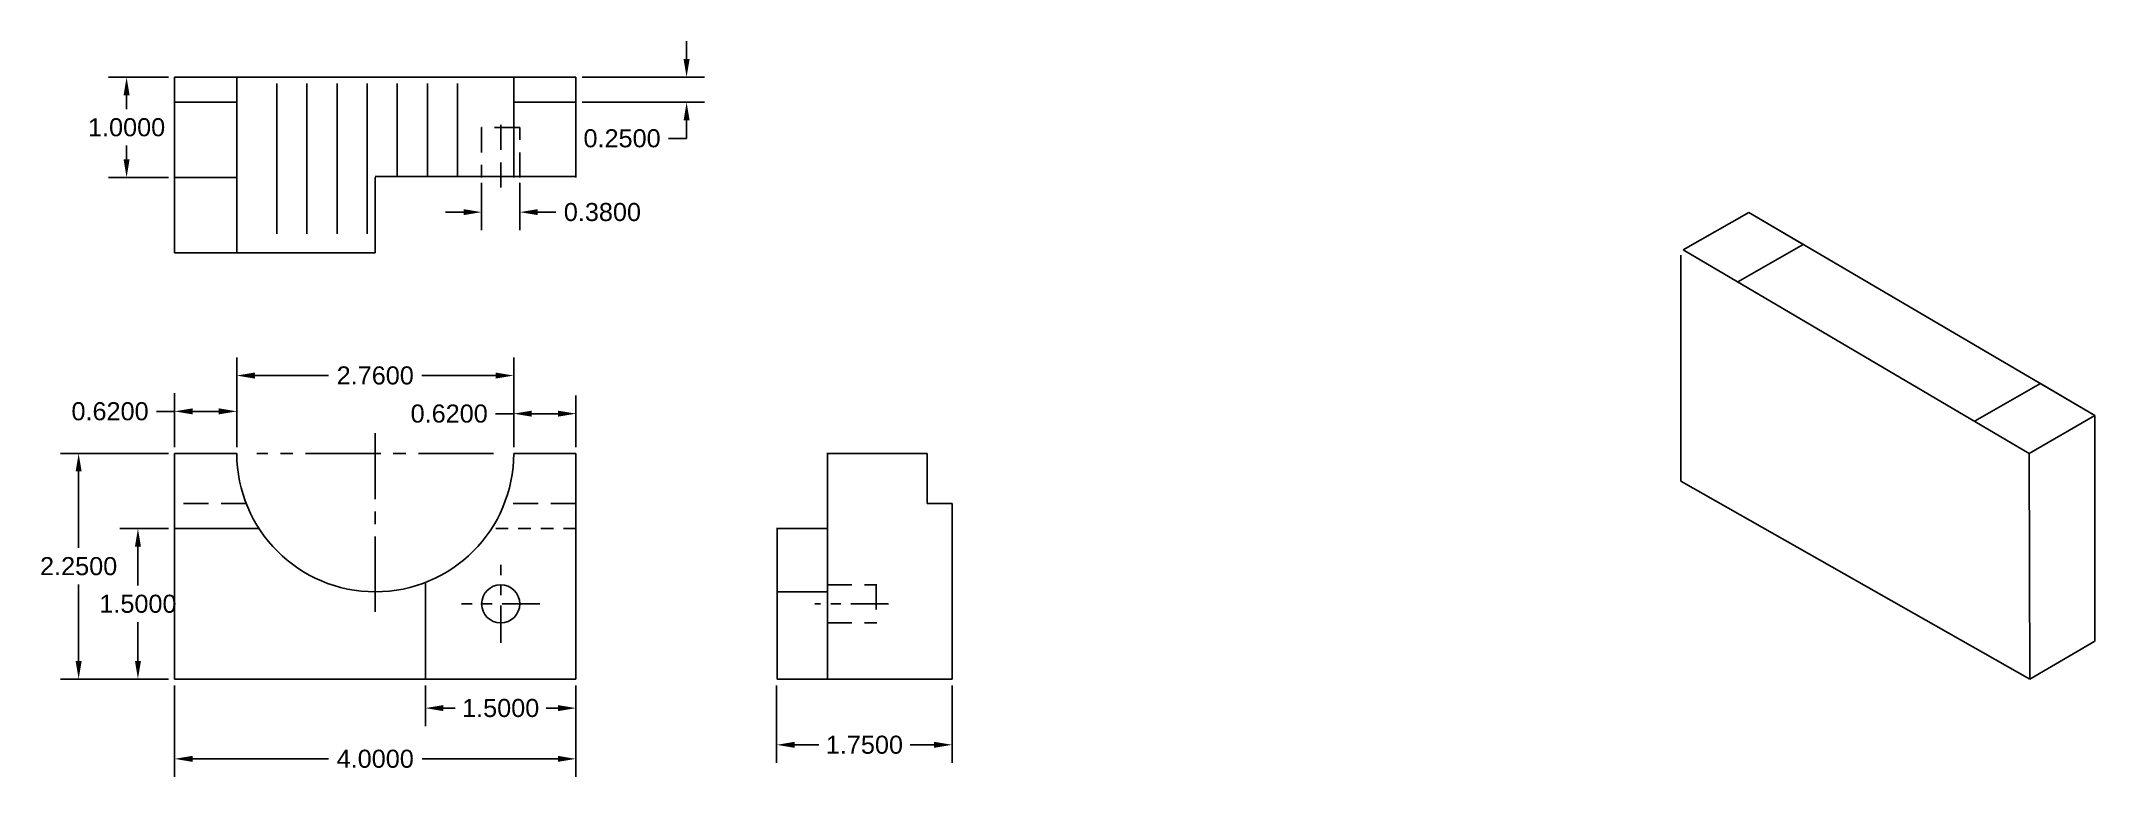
# Model space of a CAD drawing. Header units: inches. Extents: x 13.8 to 34.2, y 5 to 12.3.
import ezdxf

# ---------------------------------------------------------------- set-up
doc = ezdxf.new("R2010")
doc.units = ezdxf.units.IN
doc.header["$MEASUREMENT"] = 0
doc.linetypes.add('CENTER2', pattern=[1.125, 0.75, -0.125, 0.125, -0.125])
doc.linetypes.add('DASHED2', pattern=[0.375, 0.25, -0.125])
doc.styles.get("Standard").update_dxf_attribs({"font": 'arial.ttf'})
doc.dimstyles.get("Standard").update_dxf_attribs({"dimtxt": 0.18, "dimasz": 0.18, "dimexe": 0.18, "dimexo": 0.0625, "dimgap": 0.09, "dimtad": 0, "dimtih": 1, "dimtoh": 1, "dimdec": 4, "dimzin": 0, "dimdsep": 46, "dimtxsty": 'Standard', "dimcen": 0.09, "dimadec": 0, "dimazin": 0, "dimtfac": 1, "dimtdec": 4, "dimtofl": 0, "dimtmove": 0, "dimatfit": 3, "dimfxl": 1, "dimtolj": 1, "dimtzin": 0, "dimarcsym": 0})

# ---------------------------------------------------------------- blocks, each defined once
blk = doc.blocks.new('*D1')
at = {"color": 0, "lineweight": -2, "transparency": 16777216}
for p, q in [((17.606, 5.891), (17.606, 5.484)), ((19.106, 5.891), (19.106, 5.484)), ((17.786, 5.664), (17.901, 5.664)), ((18.926, 5.664), (18.811, 5.664))]:
    blk.add_line(p, q, dxfattribs=at)
at = {"color": 0, "transparency": 16777216}
for points in [[(17.786, 5.694), (17.786, 5.634), (17.606, 5.664)], [(18.926, 5.694), (18.926, 5.634), (19.106, 5.664)]]:
    blk.add_solid(points, dxfattribs=at)
at = {"layer": 'Defpoints', "color": 0, "transparency": 16777216}
for p in [(17.606, 5.953), (19.106, 5.953), (17.606, 5.664)]:
    blk.add_point(p, dxfattribs=at)
at = {"color": 0, "transparency": 16777216, "insert": (18.356, 5.664), "char_height": 0.18, "attachment_point": 5}
blk.add_mtext('\\A1;1.5000', dxfattribs=at)
blk = doc.blocks.new('*D2')
at = {"color": 0, "lineweight": -2, "transparency": 16777216}
for p, q in [((15.106, 5.891), (15.106, 4.978)), ((19.106, 5.891), (19.106, 4.978)), ((15.286, 5.158), (16.639, 5.158)), ((18.926, 5.158), (17.573, 5.158))]:
    blk.add_line(p, q, dxfattribs=at)
at = {"color": 0, "transparency": 16777216}
for points in [[(15.286, 5.188), (15.286, 5.128), (15.106, 5.158)], [(18.926, 5.188), (18.926, 5.128), (19.106, 5.158)]]:
    blk.add_solid(points, dxfattribs=at)
at = {"layer": 'Defpoints', "color": 0, "transparency": 16777216}
for p in [(15.106, 5.953), (19.106, 5.953), (15.106, 5.158)]:
    blk.add_point(p, dxfattribs=at)
at = {"color": 0, "transparency": 16777216, "insert": (17.106, 5.158), "char_height": 0.18, "attachment_point": 5}
blk.add_mtext('\\A1;4.0000', dxfattribs=at)
blk = doc.blocks.new('*D3')
at = {"color": 0, "lineweight": -2, "transparency": 16777216}
for p, q in [((20.209, 12.133), (20.209, 12.313)), ((19.169, 11.953), (20.389, 11.953)), ((19.169, 11.703), (20.389, 11.703)), ((20.209, 11.523), (20.209, 11.343)), ((20.209, 11.343), (20.029, 11.343))]:
    blk.add_line(p, q, dxfattribs=at)
at = {"color": 0, "transparency": 16777216}
for points in [[(20.179, 12.133), (20.239, 12.133), (20.209, 11.953)], [(20.179, 11.523), (20.239, 11.523), (20.209, 11.703)]]:
    blk.add_solid(points, dxfattribs=at)
at = {"layer": 'Defpoints', "color": 0, "transparency": 16777216}
for p in [(19.106, 11.953), (19.106, 11.703), (20.209, 11.703)]:
    blk.add_point(p, dxfattribs=at)
at = {"color": 0, "transparency": 16777216, "insert": (19.566, 11.343), "char_height": 0.18, "attachment_point": 5}
blk.add_mtext('\\A1;0.2500', dxfattribs=at)
blk = doc.blocks.new('*D4')
at = {"color": 0, "lineweight": -2, "transparency": 16777216}
for p, q in [((15.044, 11.953), (14.448, 11.953)), ((14.628, 11.773), (14.628, 11.635)), ((14.628, 11.133), (14.628, 11.271)), ((15.044, 10.953), (14.448, 10.953))]:
    blk.add_line(p, q, dxfattribs=at)
at = {"color": 0, "transparency": 16777216}
for points in [[(14.598, 11.773), (14.658, 11.773), (14.628, 11.953)], [(14.598, 11.133), (14.658, 11.133), (14.628, 10.953)]]:
    blk.add_solid(points, dxfattribs=at)
at = {"layer": 'Defpoints', "color": 0, "transparency": 16777216}
for p in [(15.106, 11.953), (14.628, 10.953), (15.106, 10.953)]:
    blk.add_point(p, dxfattribs=at)
at = {"color": 0, "transparency": 16777216, "insert": (14.628, 11.453), "char_height": 0.18, "attachment_point": 5}
blk.add_mtext('\\A1;1.0000', dxfattribs=at)
blk = doc.blocks.new('*D6')
at = {"color": 0, "lineweight": -2, "transparency": 16777216}
for p, q in [((15.044, 8.203), (13.97, 8.203)), ((14.15, 8.023), (14.15, 7.26)), ((14.15, 6.133), (14.15, 6.896)), ((15.044, 5.953), (13.97, 5.953))]:
    blk.add_line(p, q, dxfattribs=at)
at = {"color": 0, "transparency": 16777216}
for points in [[(14.12, 8.023), (14.18, 8.023), (14.15, 8.203)], [(14.12, 6.133), (14.18, 6.133), (14.15, 5.953)]]:
    blk.add_solid(points, dxfattribs=at)
at = {"layer": 'Defpoints', "color": 0, "transparency": 16777216}
for p in [(15.106, 8.203), (14.15, 5.953), (15.106, 5.953)]:
    blk.add_point(p, dxfattribs=at)
at = {"color": 0, "transparency": 16777216, "insert": (14.15, 7.078), "char_height": 0.18, "attachment_point": 5}
blk.add_mtext('\\A1;2.2500', dxfattribs=at)
blk = doc.blocks.new('*D7')
at = {"color": 0, "lineweight": -2, "transparency": 16777216}
for p, q in [((18.166, 10.901), (18.166, 10.428)), ((18.546, 10.901), (18.546, 10.428)), ((17.986, 10.608), (17.806, 10.608)), ((18.726, 10.608), (18.906, 10.608))]:
    blk.add_line(p, q, dxfattribs=at)
at = {"color": 0, "transparency": 16777216}
for points in [[(17.986, 10.638), (17.986, 10.578), (18.166, 10.608)], [(18.726, 10.638), (18.726, 10.578), (18.546, 10.608)]]:
    blk.add_solid(points, dxfattribs=at)
at = {"layer": 'Defpoints', "color": 0, "transparency": 16777216}
for p in [(18.166, 10.963), (18.546, 10.963), (18.546, 10.608)]:
    blk.add_point(p, dxfattribs=at)
at = {"color": 0, "transparency": 16777216, "insert": (19.37, 10.608), "char_height": 0.18, "attachment_point": 5}
blk.add_mtext('\\A1;0.3800', dxfattribs=at)
blk = doc.blocks.new('*D8')
at = {"color": 0, "lineweight": -2, "transparency": 16777216}
for p, q in [((15.044, 7.453), (14.561, 7.453)), ((14.741, 7.273), (14.741, 6.885)), ((14.741, 6.133), (14.741, 6.521)), ((15.044, 5.953), (14.561, 5.953))]:
    blk.add_line(p, q, dxfattribs=at)
at = {"color": 0, "transparency": 16777216}
for points in [[(14.711, 7.273), (14.771, 7.273), (14.741, 7.453)], [(14.711, 6.133), (14.771, 6.133), (14.741, 5.953)]]:
    blk.add_solid(points, dxfattribs=at)
at = {"layer": 'Defpoints', "color": 0, "transparency": 16777216}
for p in [(15.106, 7.453), (14.741, 5.953), (15.106, 5.953)]:
    blk.add_point(p, dxfattribs=at)
at = {"color": 0, "transparency": 16777216, "insert": (14.741, 6.703), "char_height": 0.18, "attachment_point": 5}
blk.add_mtext('\\A1;1.5000', dxfattribs=at)
blk = doc.blocks.new('*D9')
at = {"color": 0, "lineweight": -2, "transparency": 16777216}
for p, q in [((15.726, 8.266), (15.726, 9.159)), ((18.486, 8.266), (18.486, 9.159)), ((15.906, 8.979), (16.641, 8.979)), ((18.306, 8.979), (17.571, 8.979))]:
    blk.add_line(p, q, dxfattribs=at)
at = {"color": 0, "transparency": 16777216}
for points in [[(15.906, 9.009), (15.906, 8.949), (15.726, 8.979)], [(18.306, 9.009), (18.306, 8.949), (18.486, 8.979)]]:
    blk.add_solid(points, dxfattribs=at)
at = {"layer": 'Defpoints', "color": 0, "transparency": 16777216}
for p in [(15.726, 8.979), (15.726, 8.203), (18.486, 8.203)]:
    blk.add_point(p, dxfattribs=at)
at = {"color": 0, "transparency": 16777216, "insert": (17.106, 8.979), "char_height": 0.18, "attachment_point": 5}
blk.add_mtext('\\A1;2.7600', dxfattribs=at)
blk = doc.blocks.new('*D10')
at = {"color": 0, "lineweight": -2, "transparency": 16777216}
for p, q in [((18.486, 8.599), (18.306, 8.599)), ((18.486, 8.266), (18.486, 8.779)), ((18.926, 8.599), (18.666, 8.599)), ((19.106, 8.266), (19.106, 8.779))]:
    blk.add_line(p, q, dxfattribs=at)
at = {"color": 0, "transparency": 16777216}
for points in [[(18.666, 8.629), (18.666, 8.569), (18.486, 8.599)], [(18.926, 8.629), (18.926, 8.569), (19.106, 8.599)]]:
    blk.add_solid(points, dxfattribs=at)
at = {"layer": 'Defpoints', "color": 0, "transparency": 16777216}
for p in [(18.486, 8.599), (18.486, 8.203), (19.106, 8.203)]:
    blk.add_point(p, dxfattribs=at)
at = {"color": 0, "transparency": 16777216, "insert": (17.843, 8.599), "char_height": 0.18, "attachment_point": 5}
blk.add_mtext('\\A1;0.6200', dxfattribs=at)
blk = doc.blocks.new('*D11')
at = {"color": 0, "lineweight": -2, "transparency": 16777216}
for p, q in [((15.106, 8.266), (15.106, 8.802)), ((15.726, 8.266), (15.726, 8.802)), ((15.106, 8.622), (14.926, 8.622)), ((15.546, 8.622), (15.286, 8.622))]:
    blk.add_line(p, q, dxfattribs=at)
at = {"color": 0, "transparency": 16777216}
for points in [[(15.286, 8.652), (15.286, 8.592), (15.106, 8.622)], [(15.546, 8.652), (15.546, 8.592), (15.726, 8.622)]]:
    blk.add_solid(points, dxfattribs=at)
at = {"layer": 'Defpoints', "color": 0, "transparency": 16777216}
for p in [(15.106, 8.622), (15.106, 8.203), (15.726, 8.203)]:
    blk.add_point(p, dxfattribs=at)
at = {"color": 0, "transparency": 16777216, "insert": (14.463, 8.622), "char_height": 0.18, "attachment_point": 5}
blk.add_mtext('\\A1;0.6200', dxfattribs=at)
blk = doc.blocks.new('*D12')
at = {"color": 0, "lineweight": -2, "transparency": 16777216}
for p, q in [((21.106, 5.891), (21.106, 5.118)), ((22.856, 5.891), (22.856, 5.118)), ((21.286, 5.298), (21.526, 5.298)), ((22.676, 5.298), (22.436, 5.298))]:
    blk.add_line(p, q, dxfattribs=at)
at = {"color": 0, "transparency": 16777216}
for points in [[(21.286, 5.328), (21.286, 5.268), (21.106, 5.298)], [(22.676, 5.328), (22.676, 5.268), (22.856, 5.298)]]:
    blk.add_solid(points, dxfattribs=at)
at = {"layer": 'Defpoints', "color": 0, "transparency": 16777216}
for p in [(21.106, 5.953), (22.856, 5.953), (21.106, 5.298)]:
    blk.add_point(p, dxfattribs=at)
at = {"color": 0, "transparency": 16777216, "insert": (21.981, 5.298), "char_height": 0.18, "attachment_point": 5}
blk.add_mtext('\\A1;1.7500', dxfattribs=at)

msp = doc.modelspace()

# ---------------------------------------------------------------- linework, layer by layer
for p, q in [((15.10619, 10.20319), (15.10619, 11.95319)), ((15.10619, 11.95319), (19.10619, 11.95319)), ((15.72619, 10.20319), (15.72619, 11.95319)), ((16.12537, 11.89036), (16.12537, 10.39036)), ((16.42537, 11.89036), (16.42537, 10.39036)), ((16.72537, 11.89036), (16.72537, 10.39036)), ((17.02537, 11.89036), (17.02537, 10.39036)), ((17.32537, 11.89036), (17.32537, 10.96333)), ((17.62537, 11.89036), (17.62537, 10.96333)), ((17.92537, 11.89036), (17.92537, 10.96333)), ((18.48619, 10.95319), (18.48619, 11.95319)), ((19.10619, 10.95319), (19.10619, 11.95319)), ((15.10619, 11.70319), (15.72619, 11.70319)), ((19.10619, 11.70319), (18.48619, 11.70319)), ((18.48619, 11.70319), (18.48619, 10.95319)), ((15.72619, 10.95319), (15.10619, 10.95319)), ((17.10619, 10.96333), (19.10619, 10.96333)), ((17.10619, 10.20319), (17.10619, 10.95319)), ((30.79396, 10.60318), (30.14268, 10.23125)), ((34.24469, 8.58018), (30.79396, 10.60318)), ((30.79396, 10.60318), (31.33745, 10.28455)), ((31.33745, 10.28455), (30.68535, 9.91406)), ((17.10619, 10.20319), (15.10619, 10.20319)), ((30.11729, 7.92756), (30.11729, 10.17756)), ((30.14268, 10.23125), (33.58998, 8.20243)), ((33.7012, 8.8988), (33.05009, 8.52658)), ((34.24469, 8.58018), (33.7012, 8.8988)), ((33.58998, 8.20243), (34.24469, 8.58018)), ((34.24469, 6.33018), (34.24469, 8.58018)), ((15.10619, 5.95319), (15.10619, 8.20319)), ((15.72619, 8.20319), (15.10619, 8.20319)), ((19.10619, 8.20319), (18.48619, 8.20319)), ((19.10619, 5.95319), (19.10619, 8.20319)), ((22.60619, 8.20319), (21.60619, 8.20319)), ((22.60619, 8.20319), (21.60619, 8.20319)), ((21.61191, 8.20319), (21.61191, 5.95319)), ((22.60619, 7.70319), (22.60619, 8.20319)), ((33.58998, 8.20243), (33.5962, 5.95244)), ((33.59619, 5.95341), (30.11729, 7.92756)), ((22.85619, 7.70319), (22.60619, 7.70319)), ((22.85619, 5.95319), (22.85619, 7.70319)), ((15.94778, 7.45319), (15.10619, 7.45319)), ((21.60619, 7.45319), (21.10619, 7.45319)), ((21.60619, 7.45319), (21.10619, 7.45319)), ((21.11191, 7.45319), (21.11191, 5.95319)), ((17.60619, 5.95319), (17.60619, 6.91696)), ((21.10619, 6.82319), (21.60619, 6.82319)), ((33.59619, 5.95341), (34.24469, 6.33018)), ((19.10619, 5.95319), (15.10619, 5.95319)), ((21.11191, 5.95341), (22.85619, 5.95341))]:
    msp.add_line(p, q)
at = {"linetype": 'DASHED2'}
for p, q in [((18.35619, 10.85319), (18.35619, 11.55319)), ((18.54619, 11.45319), (18.16619, 11.45319)), ((18.16619, 11.45319), (18.16619, 10.95319)), ((18.54619, 10.95319), (18.54619, 11.45319)), ((15.81995, 7.70319), (15.10619, 7.70319)), ((19.10619, 7.70319), (18.39242, 7.70319)), ((22.85619, 7.70319), (22.60619, 7.70319)), ((21.10619, 6.82319), (21.60619, 6.82319)), ((21.60619, 6.89319), (22.10619, 6.89319)), ((22.09996, 6.89726), (22.09996, 6.50903)), ((21.60619, 6.51319), (22.10619, 6.51319))]:
    msp.add_line(p, q, dxfattribs=at)
at = {"linetype": 'CENTER2'}
for p, q in [((17.10619, 6.62319), (17.10619, 8.40319)), ((18.28619, 8.20319), (15.92619, 8.20319))]:
    msp.add_line(p, q, dxfattribs=at)
at = {"linetype": 'DASHED2', "ltscale": 0.5}
msp.add_line((19.10619, 7.45319), (18.26459, 7.45319), dxfattribs=at)
at = {"linetype": 'CENTER2', "ltscale": 0.5}
for p, q in [((18.35619, 6.31319), (18.35619, 7.09319)), ((18.74619, 6.70319), (17.96619, 6.70319)), ((22.21996, 6.70319), (21.48619, 6.70319))]:
    msp.add_line(p, q, dxfattribs=at)
msp.add_circle((18.35619, 6.70319), 0.19)
msp.add_arc((17.10619, 8.20319), 1.38, 180, 0)

# ---------------------------------------------------------------- dimensions: what is measured, and where the dimension line sits
for base, p1, p2, picture, middle in [((20.20905, 11.70319), (19.10619, 11.95319), (19.10619, 11.70319), '*D3', (19.56572, 11.34319)), ((14.62837, 10.95319), (15.10619, 11.95319), (15.10619, 10.95319), '*D4', (14.62837, 11.45319)), ((14.15049, 5.95319), (15.10619, 8.20319), (15.10619, 5.95319), '*D6', (14.15049, 7.07819)), ((14.74089, 5.95319), (15.10619, 7.45319), (15.10619, 5.95319), '*D8', (14.74089, 6.70319))]:
    dim = msp.add_linear_dim(base=base, p1=p1, p2=p2, angle=90, dimstyle='Standard')
    dim.commit()
    dim.dimension.update_dxf_attribs({"geometry": picture, "text_midpoint": middle})
for base, p1, p2, picture, middle in [((18.54619, 10.60832), (18.16619, 10.96333), (18.54619, 10.96333), '*D7', (19.36951, 10.60832)), ((15.72619, 8.97916), (18.48619, 8.20319), (15.72619, 8.20319), '*D9', (17.10619, 8.97916)), ((15.10619, 8.6222), (15.72619, 8.20319), (15.10619, 8.20319), '*D11', (14.46286, 8.6222)), ((18.48619, 8.59916), (19.10619, 8.20319), (18.48619, 8.20319), '*D10', (17.84286, 8.59916)), ((15.10619, 5.15793), (19.10619, 5.95319), (15.10619, 5.95319), '*D2', (17.10619, 5.15793)), ((17.60619, 5.66353), (19.10619, 5.95319), (17.60619, 5.95319), '*D1', (18.35619, 5.66353)), ((21.10619, 5.29798), (22.85619, 5.95341), (21.10619, 5.95341), '*D12', (21.98119, 5.29798))]:
    dim = msp.add_linear_dim(base=base, p1=p1, p2=p2, dimstyle='Standard')
    dim.commit()
    dim.dimension.update_dxf_attribs({"geometry": picture, "text_midpoint": middle})

doc.saveas('drawing.dxf')
